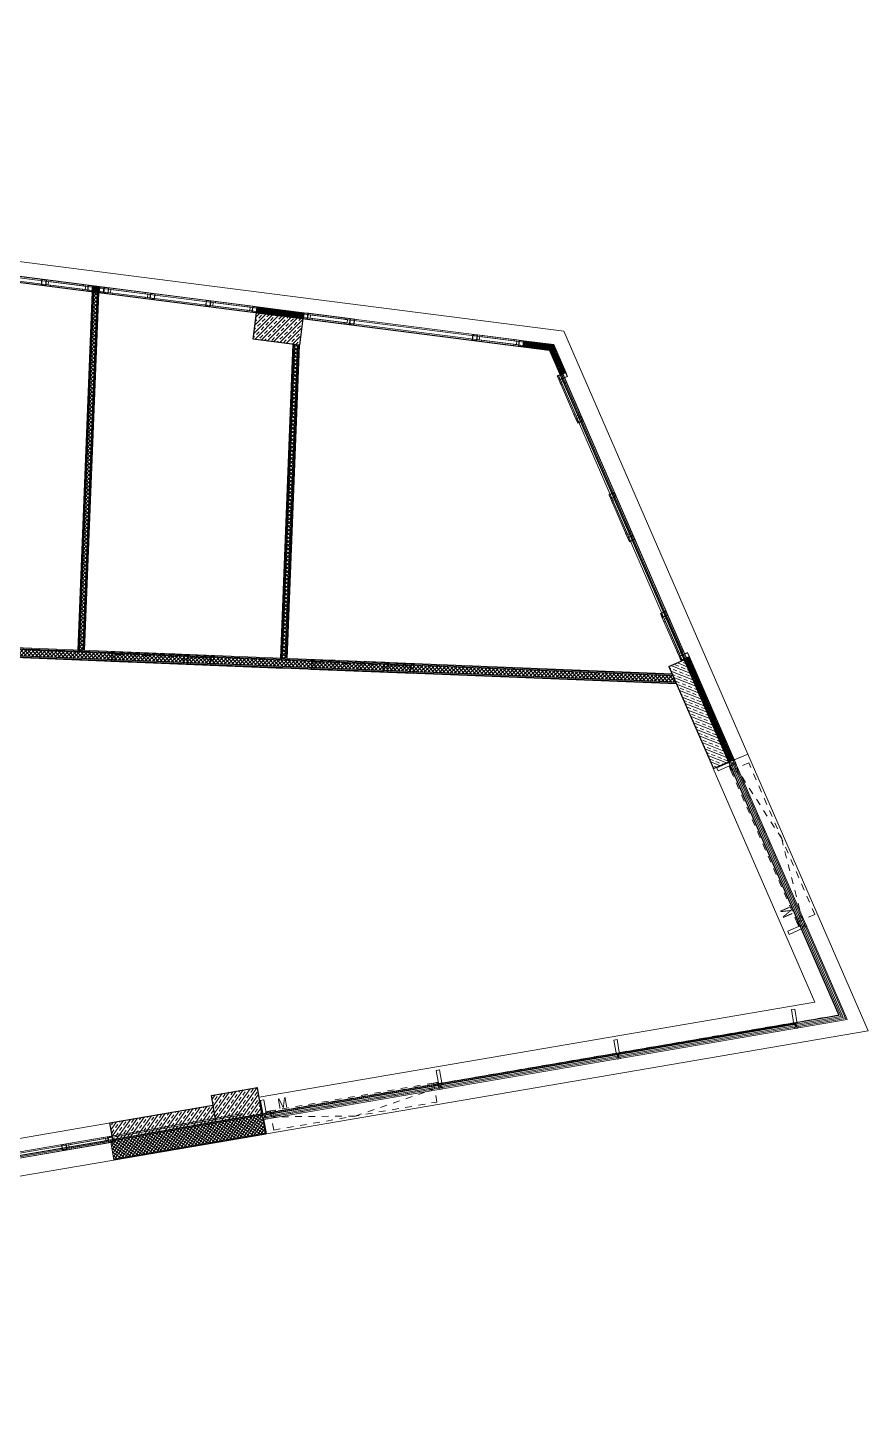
# Model space of a CAD drawing. Header units: metres. Extents: x 66528 to 66676, y 35171 to 35248.
# Drawn here: x 66663.52 to 66676.11, y 35226.92 to 35247.73 of the extents above; entities that cross this region are included whole.
import ezdxf

# ---------------------------------------------------------------- set-up
doc = ezdxf.new("R2010")
doc.units = ezdxf.units.M
doc.header["$LTSCALE"] = 0.00254
doc.linetypes.add('Ohne Titel-22', pattern=[0.78736, 0.39368, -0.39368])
doc.linetypes.add('Ohne Titel-26', pattern=[0.629921, 0.314961, -0.314961])
for name, color, linetype, lineweight in [('AUSBAU - Darstellungen - Akustik', 7, 'Continuous', 13), ('AUSBAU - Darstellungen - Dämmung', 250, 'Continuous', 13), ('AUSBAU - Darstellungen - Fassade', 7, 'Continuous', 13), ('AUSBAU - Darstellungen - Trockenbau', 7, 'Continuous', 13), ('AUSBAU - Objekte - Türen', 7, 'Continuous', 13), ('ROHBAU - Darstellungen - Ansichtslinien', 7, 'Continuous', 13), ('ROHBAU - Darstellungen - Decken', 150, 'Continuous', 25), ('ROHBAU - Darstellungen - Wände', 7, 'Continuous', 25)]:
    doc.layers.add(name, color=color, linetype=linetype, lineweight=lineweight)
doc.styles.add('Arial Narrow', font='ARIALN.TTF')

# ---------------------------------------------------------------- blocks, each defined once
blk = doc.blocks.new('Gruppe-159-1')
at = {"layer": 'AUSBAU - Darstellungen - Fassade', "linetype": 'Ohne Titel-22', "flags": 128}
for points in [[(-2.645, 0.105), (-2.575, 0.105), (-2.575, 0.015), (-2.645, 0.015)], [(-2.64, 0.1), (-2.58, 0.1), (-2.58, 0.02), (-2.64, 0.02)]]:
    blk.add_lwpolyline(points, close=True, dxfattribs=at)
blk = doc.blocks.new('Gruppe-160-1')
at = {"layer": 'AUSBAU - Darstellungen - Fassade', "linetype": 'Ohne Titel-22', "flags": 128}
for points in [[(-0.095, 0.105), (-0.025, 0.105), (-0.025, 0.015), (-0.095, 0.015)], [(-0.09, 0.1), (-0.03, 0.1), (-0.03, 0.02), (-0.09, 0.02)]]:
    blk.add_lwpolyline(points, close=True, dxfattribs=at)
blk = doc.blocks.new('Symbol-94 (2D)')
at = {"layer": 'AUSBAU - Darstellungen - Fassade', "flags": 128}
for points in [[(-0.025, 0.005), (0.025, 0.005), (0.025, -0.015), (-0.025, -0.015)], [(0.025, -0.285), (-0.025, -0.285), (-0.025, -0.059), (0.025, -0.059)], [(-0.0075, -0.015), (0.0075, -0.015), (0.0075, -0.059), (-0.0075, -0.059)]]:
    blk.add_lwpolyline(points, close=True, dxfattribs=at)
blk = doc.blocks.new('Symbol-16 (2D)')
at = {"layer": 'AUSBAU - Darstellungen - Fassade', "linetype": 'Ohne Titel-22'}
for p, q in [((-2.575, 0.105), (-1.945, 0.105)), ((-2.575, 0.015), (-1.945, 0.015)), ((-1.335, -0.185), (-2.575, 0.015)), ((-2.575, -0.185), (-2.575, 0.015)), ((-1.335, -0.185), (-0.095, 0.015)), ((-0.095, -0.185), (-2.575, -0.185))]:
    blk.add_line(p, q, dxfattribs=at)
at = {"layer": 'AUSBAU - Darstellungen - Fassade', "color": 253, "linetype": 'Ohne Titel-22'}
blk.add_line((-0.095, -0.185), (-0.095, 0.015), dxfattribs=at)
at = {"layer": 'AUSBAU - Darstellungen - Fassade', "linetype": 'Ohne Titel-22', "flags": 128}
for points in [[(-2.575, 0.105), (-0.095, 0.105), (-0.095, 0.015), (-2.575, 0.015)], [(-2.505, 0.085), (-2.505, 0.105), (-2.575, 0.105), (-2.575, 0.015), (-2.505, 0.015), (-2.505, 0.035), (-2.54, 0.035), (-2.54, 0.085)], [(-2.54, 0.085), (-0.13, 0.085), (-0.13, 0.035), (-2.54, 0.035)], [(-0.165, 0.085), (-0.165, 0.105), (-0.095, 0.105), (-0.095, 0.015), (-0.165, 0.015), (-0.165, 0.035), (-0.13, 0.035), (-0.13, 0.085)]]:
    blk.add_lwpolyline(points, close=True, dxfattribs=at)
at = {"layer": 'AUSBAU - Darstellungen - Fassade', "color": 7, "rotation": 180.0005833016417}
for p in [(-2.67, 0), (0, 0)]:
    blk.add_blockref('Symbol-94 (2D)', p, dxfattribs=at)
at = {"layer": 'AUSBAU - Darstellungen - Fassade'}
for name in ['Gruppe-159-1', 'Gruppe-160-1']:
    blk.add_blockref(name, (0, 0), dxfattribs=at)
at = {"layer": 'AUSBAU - Darstellungen - Fassade', "color": 92, "insert": (-0.366, 0.268), "char_height": 0.152, "attachment_point": 1, "rotation": 360, "line_spacing_factor": 0.964556, "style": 'Arial Narrow'}
blk.add_mtext('M', dxfattribs=at)
blk = doc.blocks.new('Symbol-81')
at = {"layer": 'AUSBAU - Darstellungen - Fassade', "linetype": 'Continuous', "flags": 128}
for points in [[(0, 0), (0.07, 0), (0.07, -0.09), (0, -0.09)], [(0.005, -0.005), (0.065, -0.005), (0.065, -0.085), (0.005, -0.085)]]:
    blk.add_lwpolyline(points, close=True, dxfattribs=at)
blk = doc.blocks.new('Wandanschluß_CW50_gerade (2D)')
at = {"layer": 'AUSBAU - Darstellungen - Fassade', "linetype": 'Continuous', "lineweight": 5}
h = blk.add_hatch(dxfattribs=at)
h.set_pattern_fill('DÄMMUNG GRAU-2', color=8, style=0, pattern_type=2)
h.set_pattern_definition([(45, (0, 0), (0.0099219, -0.0088194), [])])
h.paths.add_polyline_path([(-0.05, 0.005), (-0.05, 0.085), (0.05, 0.085), (0.05, 0.005)])
h = blk.add_hatch(dxfattribs=at)
h.set_pattern_fill('DÄMMUNG GRAU-2-1', color=251, style=0, pattern_type=2)
h.set_pattern_definition([(-45, (0.035355, -0.035355), (-0.008897, -0.0109467), [])])
h.paths.add_polyline_path([(-0.05, 0.005), (-0.05, 0.085), (0.05, 0.085), (0.05, 0.005)])
at = {"layer": 'AUSBAU - Darstellungen - Fassade'}
for p, q in [((-0.05, 0.085), (0.05, 0.085)), ((-0.05, 0.005), (-0.05, 0.085)), ((-0.05, 0.005), (0.05, 0.005)), ((0.05, 0.005), (0.05, 0.085))]:
    blk.add_line(p, q, dxfattribs=at)
at = {"layer": 'AUSBAU - Darstellungen - Fassade', "flags": 128}
for points in [[(-0.05, 0.09), (0.05, 0.09), (0.05, 0.085), (-0.05, 0.085)], [(-0.05, 0.005), (0.05, 0.005), (0.05, 0), (-0.05, 0)]]:
    blk.add_lwpolyline(points, close=True, dxfattribs=at)
at = {"layer": 'AUSBAU - Darstellungen - Fassade', "color": 7}
for p in [(-0.12, 0.09), (0.05, 0.09)]:
    blk.add_blockref('Symbol-81', p, dxfattribs=at)
blk = doc.blocks.new('Symbol-9')
at = {"layer": 'AUSBAU - Darstellungen - Fassade', "color": 7}
blk.add_blockref('Symbol-81', (0, 0), dxfattribs=at)
blk = doc.blocks.new('Anschluß_Paneel_3 (2D)')
at = {"layer": 'AUSBAU - Darstellungen - Dämmung', "linetype": 'Continuous', "lineweight": 5}
h = blk.add_hatch(dxfattribs=at)
h.set_pattern_fill('DÄMMUNG ROT_NICHTBRENNBAR', color=41, angle=180, style=0, pattern_type=2)
h.set_pattern_definition([(225, (0, 0), (-0.053033, 0.053033), [])])
h.paths.add_polyline_path([(0.77, 0), (0.77, -0.09), (0.07, -0.09), (0.07, 0)])
h = blk.add_hatch(dxfattribs=at)
h.set_pattern_fill('DÄMMUNG GRAU-2', color=8, angle=180, style=0, pattern_type=2)
h.set_pattern_definition([(225, (0, 0), (-0.00992187, 0.00881944), [])])
h.paths.add_polyline_path([(0.77, -0.085), (0.77, -0.005), (0.07, -0.005), (0.07, -0.085)])
h = blk.add_hatch(dxfattribs=at)
h.set_pattern_fill('DÄMMUNG GRAU-2-1', color=251, angle=180, style=0, pattern_type=2)
h.set_pattern_definition([(135, (-0.035355, 0.035355), (0.008897, 0.01094674), [])])
h.paths.add_polyline_path([(0.77, -0.085), (0.77, -0.005), (0.07, -0.005), (0.07, -0.085)])
at = {"layer": 'AUSBAU - Darstellungen - Dämmung'}
for p, q in [((0.07, 0), (0.07, -0.09)), ((0.77, 0), (0.07, 0)), ((0.77, -0.09), (0.07, -0.09)), ((0.77, 0), (0.77, -0.09))]:
    blk.add_line(p, q, dxfattribs=at)
at = {"layer": 'AUSBAU - Darstellungen - Dämmung', "color": 178, "linetype": 'Continuous', "lineweight": 5}
for p, q in [((0.77, -0.005), (0.07, -0.005)), ((0.77, -0.005), (0.07, -0.005)), ((0.77, -0.085), (0.07, -0.085)), ((0.77, -0.085), (0.07, -0.085))]:
    blk.add_line(p, q, dxfattribs=at)
at = {"layer": 'AUSBAU - Darstellungen - Fassade', "flags": 128}
for points in [[(0.84, -0.09), (0.77, -0.09), (0.77, 0), (0.84, 0)], [(0.07, -0.09), (0, -0.09), (0, 0), (0.07, 0)], [(0.065, -0.085), (0.005, -0.085), (0.005, -0.005), (0.065, -0.005)], [(0.835, -0.085), (0.775, -0.085), (0.775, -0.005), (0.835, -0.005)]]:
    blk.add_lwpolyline(points, close=True, dxfattribs=at)
blk = doc.blocks.new('BTN_fenster_hoch_OG4_gr')
at = {"layer": 'AUSBAU - Darstellungen - Fassade'}
for p, q in [((-0.7, 0.4), (-0.07, 0.4)), ((-0.7, 0.31), (-0.07, 0.31))]:
    blk.add_line(p, q, dxfattribs=at)
at = {"layer": 'AUSBAU - Darstellungen - Fassade', "flags": 128}
for points in [[(-0.7, 0.4), (-0.07, 0.4), (-0.07, 0.31), (-0.7, 0.31)], [(-0.63, 0.38), (-0.63, 0.4), (-0.7, 0.4), (-0.7, 0.31), (-0.63, 0.31), (-0.63, 0.33), (-0.665, 0.33), (-0.665, 0.38)], [(-0.665, 0.38), (-0.105, 0.38), (-0.105, 0.33), (-0.665, 0.33)], [(-0.14, 0.38), (-0.14, 0.4), (-0.07, 0.4), (-0.07, 0.31), (-0.14, 0.31), (-0.14, 0.33), (-0.105, 0.33), (-0.105, 0.38)]]:
    blk.add_lwpolyline(points, close=True, dxfattribs=at)
at = {"layer": 'AUSBAU - Darstellungen - Fassade', "color": 7, "rotation": 359.9999999965611}
for p in [(-0.77, 0.4), (-0.07, 0.4)]:
    blk.add_blockref('Symbol-81', p, dxfattribs=at)
blk = doc.blocks.new('BTN_fenster_hoch_OG4_gr_mot')
at = {"layer": 'AUSBAU - Darstellungen - Fassade'}
for p, q in [((-0.7, 0.4), (-0.07, 0.4)), ((-0.7, 0.31), (-0.07, 0.31))]:
    blk.add_line(p, q, dxfattribs=at)
at = {"layer": 'AUSBAU - Darstellungen - Fassade', "flags": 128}
for points in [[(-0.7, 0.4), (-0.07, 0.4), (-0.07, 0.31), (-0.7, 0.31)], [(-0.63, 0.38), (-0.63, 0.4), (-0.7, 0.4), (-0.7, 0.31), (-0.63, 0.31), (-0.63, 0.33), (-0.665, 0.33), (-0.665, 0.38)], [(-0.665, 0.38), (-0.105, 0.38), (-0.105, 0.33), (-0.665, 0.33)], [(-0.14, 0.38), (-0.14, 0.4), (-0.07, 0.4), (-0.07, 0.31), (-0.14, 0.31), (-0.14, 0.33), (-0.105, 0.33), (-0.105, 0.38)]]:
    blk.add_lwpolyline(points, close=True, dxfattribs=at)
at = {"layer": 'AUSBAU - Darstellungen - Fassade', "color": 7, "rotation": 359.9999999965611}
for p in [(-0.77, 0.4), (-0.07, 0.4)]:
    blk.add_blockref('Symbol-81', p, dxfattribs=at)
blk = doc.blocks.new('Tür_TB_155cm_15cm_ST')
at = {"layer": 'AUSBAU - Objekte - Türen', "lineweight": 18}
for p, q in [((0, 0.075), (0, 0.062)), ((0.015, 0.062), (0, 0.062)), ((1.535, 0.062), (1.55, 0.062)), ((1.55, 0.075), (1.55, 0.062)), ((1.55, 0.062), (1.55, 0.075)), ((0, -0.062), (0.015, -0.062)), ((0, -0.062), (0, -0.075)), ((1.55, -0.062), (1.535, -0.062)), ((1.55, -0.062), (1.55, -0.075))]:
    blk.add_line(p, q, dxfattribs=at)
at = {"layer": 'AUSBAU - Objekte - Türen', "color": 255, "flags": 128}
blk.add_lwpolyline([(0, -0.062), (0.015, -0.062), (0.015, 0.062), (0, 0.062), (0, 0.075), (1.55, 0.075), (1.55, 0.062), (1.535, 0.062), (1.535, -0.062), (1.55, -0.062), (1.55, -0.075), (0.445, -0.075), (0.406, -0.075), (0, -0.075)], close=True, dxfattribs=at)
at = {"layer": 'AUSBAU - Objekte - Türen', "lineweight": 18, "flags": 128}
for points in [[(0.015, 0.075), (0.06, 0.075), (0.06, -0.035), (0.045, -0.035), (0.045, -0.075), (0.015, -0.075)], [(0.46, 0.075), (0.46, -0.035), (0.445, -0.035), (0.445, -0.075), (0.421, -0.075), (0.4, -0.075), (0.4, 0.075)], [(1.535, 0.075), (1.49, 0.075), (1.49, -0.035), (1.505, -0.035), (1.505, -0.075), (1.535, -0.075)]]:
    blk.add_lwpolyline(points, close=True, dxfattribs=at)
at = {"layer": 'AUSBAU - Objekte - Türen', "lineweight": 5, "flags": 128}
blk.add_lwpolyline([(0.045, -0.075), (0.4, -0.075), (0.4, -0.035), (0.045, -0.035)], close=True, dxfattribs=at)
at = {"layer": 'AUSBAU - Objekte - Türen', "color": 9, "linetype": 'Ohne Titel-26', "lineweight": 5, "flags": 128}
blk.add_lwpolyline([(0.46, -0.035), (0.46, -0.035), (0.445, -0.035), (0.445, -0.075), (1.505, -0.075), (1.505, -0.055), (1.49, -0.055), (1.49, -0.035)], close=True, dxfattribs=at)
blk = doc.blocks.new('Anschluss_Fassade')
at = {"layer": 'AUSBAU - Darstellungen - Fassade', "linetype": 'Continuous', "flags": 128}
for points in [[(0, 0.14), (0.07, 0.14), (0.07, 0), (0, 0)], [(0.005, 0.135), (0.065, 0.135), (0.065, 0.005), (0.005, 0.005)]]:
    blk.add_lwpolyline(points, close=True, dxfattribs=at)

msp = doc.modelspace()

# ---------------------------------------------------------------- hatches: boundary and pattern name
at = {"layer": 'AUSBAU - Darstellungen - Dämmung', "linetype": 'Continuous', "lineweight": 5}
h = msp.add_hatch(dxfattribs=at)
h.set_pattern_fill('DÄMMUNG ROT_NICHTBRENNBAR', color=41, angle=-7.279, style=0, pattern_type=2)
h.set_pattern_definition([(37.721, (0, 0), (0.04588627482, -0.05932495076), [])])
h.paths.add_polyline_path([(66670.937, 35242.945), (66670.948, 35243.034), (66671.396, 35242.977), (66671.334, 35242.894)])
h = msp.add_hatch(dxfattribs=at)
h.set_pattern_fill('DÄMMUNG GRAU-2', color=8, angle=-7.279, style=0, pattern_type=2)
h.set_pattern_definition([(37.720999997, (0, 0), (0.0087244812014, -0.0100054800789), [])])
h.paths.add_polyline_path([(66670.948, 35243.029), (66670.938, 35242.95), (66671.337, 35242.899), (66671.392, 35242.972)])
h = msp.add_hatch(dxfattribs=at)
h.set_pattern_fill('DÄMMUNG GRAU-2-1', color=251, angle=-7.279, style=0, pattern_type=2)
h.set_pattern_definition([(-52.279000003, (0.030591, -0.03955), (-0.0102122683007, -0.0097312639032), [])])
h.paths.add_polyline_path([(66670.948, 35243.029), (66670.938, 35242.95), (66671.337, 35242.899), (66671.392, 35242.972)])
h = msp.add_hatch(dxfattribs=at)
h.set_pattern_fill('DÄMMUNG ROT_NICHTBRENNBAR', color=41, angle=-66.5049, style=0, pattern_type=2)
h.set_pattern_definition([(-21.5049, (0, 0), (-0.02749355968, -0.06977896657), [])])
h.paths.add_polyline_path([(66671.334, 35242.894), (66671.396, 35242.977), (66671.576, 35242.563), (66671.493, 35242.527)])
h = msp.add_hatch(dxfattribs=at)
h.set_pattern_fill('DÄMMUNG GRAU-2', color=8, angle=-66.5049, style=0, pattern_type=2)
h.set_pattern_definition([(-21.5049, (0, 0), (-0.0041327008549, -0.0126153472995), [])])
h.paths.add_polyline_path([(66671.392, 35242.972), (66671.337, 35242.899), (66671.498, 35242.529), (66671.571, 35242.561)])
h = msp.add_hatch(dxfattribs=at)
h.set_pattern_fill('DÄMMUNG GRAU-2-1', color=251, angle=-66.5049, style=0, pattern_type=2)
h.set_pattern_definition([(-111.5049, (-0.018329, -0.04652), (-0.013586170341, 0.0037952465622), [])])
h.paths.add_polyline_path([(66671.392, 35242.972), (66671.337, 35242.899), (66671.498, 35242.529), (66671.571, 35242.561)])
h = msp.add_hatch(dxfattribs=at)
h.set_pattern_fill('DÄMMUNG GRAU', color=251, angle=9.7207, style=0, pattern_type=2)
h.set_pattern_definition([(54.7207, (0, 0), (0.030545828836, -0.021611088503), []), (-35.2793, (0.086397, -0.061125), (-0.021461224295, -0.030651857344), [])])
h.paths.add_polyline_path([(66664.754, 35231.06), (66664.805, 35230.765), (66667.082, 35231.155), (66667.031, 35231.45)])
at = {"layer": 'AUSBAU - Darstellungen - Fassade', "linetype": 'Continuous', "lineweight": 5}
h = msp.add_hatch(dxfattribs=at)
h.set_pattern_fill('DÄMMUNG GRAU-2', color=8, angle=-66.5049, style=0, pattern_type=2)
h.set_pattern_definition([(-21.5049, (0, 0), (-0.0041327008548, -0.0126153472995), [])])
h.paths.add_polyline_path([(66673.425, 35238.296), (66673.352, 35238.264), (66674.02, 35236.726), (66674.094, 35236.758)])
h = msp.add_hatch(dxfattribs=at)
h.set_pattern_fill('DÄMMUNG GRAU-2-1', color=251, angle=-66.5049, style=0, pattern_type=2)
h.set_pattern_definition([(-111.5049, (-0.018329, -0.04652), (-0.013586170341, 0.003795246562), [])])
h.paths.add_polyline_path([(66673.425, 35238.296), (66673.352, 35238.264), (66674.02, 35236.726), (66674.094, 35236.758)])
at = {"layer": 'AUSBAU - Darstellungen - Trockenbau', "linetype": 'Continuous', "lineweight": 5}
h = msp.add_hatch(dxfattribs=at)
h.set_pattern_fill('MF_IN WAND', color=253, angle=-92.2793, style=0, pattern_type=2)
h.set_pattern_definition([(-47.279275415, (-32145.1453, 67925.463484), (-0.029386769937, -0.027137018124), []), (-137.279275415, (-32145.300807, 67925.319884), (-0.027280865988, 0.02925327932), [])])
h.paths.add_polyline_path([(66664.553, 35243.76), (66664.503, 35243.766), (66664.29, 35238.397), (66664.34, 35238.395)])
h = msp.add_hatch(dxfattribs=at)
h.set_pattern_fill('MF_IN WAND', color=253, angle=-92.2793, style=0, pattern_type=2)
h.set_pattern_definition([(-47.279275415, (-32145.145302, 67925.463484), (-0.029386769937, -0.027137018124), []), (-137.279275415, (-32145.300807, 67925.319884), (-0.027280865988, 0.02925327932), [])])
h.paths.add_polyline_path([(66667.562, 35242.972), (66667.512, 35242.979), (66667.325, 35238.277), (66667.375, 35238.275)])
h = msp.add_hatch(dxfattribs=at)
h.set_pattern_fill('MF_IN WAND', color=253, angle=-2.2793, style=0, pattern_type=2)
h.set_pattern_definition([(42.720724585, (-67925.463484, -32145.1453), (0.027137018124, -0.029386769937), []), (-47.279275415, (-67925.319884, -32145.300807), (-0.02925327932, -0.027280865988), [])])
h.paths.add_polyline_path([(66652.423, 35238.845), (66652.419, 35238.745), (66673.225, 35237.917), (66673.18, 35238.018)])
at = {"layer": 'ROHBAU - Darstellungen - Wände', "linetype": 'Continuous', "lineweight": 5}
h = msp.add_hatch(dxfattribs=at)
h.set_pattern_fill('STAHLBETON 1_5MM', style=0, pattern_type=2)
h.set_pattern_definition([(45, (0, 0), (0.05303300859, -0.05303300859), []), (45, (0.028285, -0.028285), (0.05303300859, -0.05303300859), [0.06, -0.04])])
h.paths.add_polyline_path([(66666.943, 35243.455), (66667.638, 35243.366), (66667.587, 35242.969), (66666.893, 35243.058)])
h = msp.add_hatch(dxfattribs=at)
h.set_pattern_fill('STAHLBETON 1_5MM', angle=-66.5049, style=0, pattern_type=2)
h.set_pattern_definition([(-21.5049, (0, 0), (-0.02749355968, -0.06977896657), []), (-21.5049, (-0.014664, -0.03722), (-0.02749355968, -0.06977896657), [0.06, -0.04])])
h.paths.add_polyline_path([(66673.122, 35238.153), (66673.351, 35238.253), (66674.016, 35236.724), (66673.787, 35236.624)])
h = msp.add_hatch(dxfattribs=at)
h.set_pattern_fill('STAHLBETON 1_5MM', angle=9.7207, style=0, pattern_type=2)
h.set_pattern_definition([(54.72072459, (0, 0), (0.061225991616, -0.04331717847), []), (54.72072459, (0.032655, -0.0231), (0.061225991616, -0.04331717847), [0.06, -0.04])])
h.paths.add_polyline_path([(66666.334, 35231.331), (66666.266, 35231.725), (66666.956, 35231.843), (66667.024, 35231.449)])
h = msp.add_hatch(dxfattribs=at)
h.set_pattern_fill('STAHLBETON 1_5MM', angle=9.7207, style=0, pattern_type=2)
h.set_pattern_definition([(54.72072459, (0, 0), (0.061225991615, -0.04331717847), []), (54.72072459, (0.032655, -0.0231), (0.061225991615, -0.04331717847), [0.06, -0.04])])
h.paths.add_polyline_path([(66664.789, 35231.066), (66664.746, 35231.313), (66666.291, 35231.577), (66666.334, 35231.331)])

# ---------------------------------------------------------------- linework, layer by layer
at = {"layer": 'AUSBAU - Darstellungen - Akustik'}
msp.add_line((66667.355, 35238.125), (66652.418, 35238.72), dxfattribs=at)
at = {"layer": 'AUSBAU - Darstellungen - Dämmung'}
for p, q in [((66670.937, 35242.945), (66670.948, 35243.034)), ((66670.948, 35243.034), (66671.396, 35242.977)), ((66671.396, 35242.977), (66671.576, 35242.563)), ((66670.937, 35242.945), (66671.334, 35242.894)), ((66671.334, 35242.894), (66671.493, 35242.527)), ((66671.493, 35242.527), (66671.576, 35242.563))]:
    msp.add_line(p, q, dxfattribs=at)
at = {"layer": 'AUSBAU - Darstellungen - Dämmung', "color": 178, "linetype": 'Continuous', "lineweight": 5}
for p, q in [((66670.948, 35243.029), (66671.392, 35242.972)), ((66670.948, 35243.029), (66671.392, 35242.972)), ((66670.938, 35242.95), (66671.337, 35242.899)), ((66670.938, 35242.95), (66671.337, 35242.899)), ((66671.337, 35242.899), (66671.498, 35242.529)), ((66671.337, 35242.899), (66671.498, 35242.529)), ((66671.392, 35242.972), (66671.571, 35242.561)), ((66671.392, 35242.972), (66671.571, 35242.561))]:
    msp.add_line(p, q, dxfattribs=at)
at = {"layer": 'AUSBAU - Darstellungen - Dämmung', "color": 7, "linetype": 'Continuous', "lineweight": 13}
for p, q in [((66664.754, 35231.06), (66667.031, 35231.45)), ((66667.083, 35231.145), (66667.031, 35231.45)), ((66664.805, 35230.765), (66667.082, 35231.155)), ((66664.805, 35230.765), (66667.082, 35231.155)), ((66664.806, 35230.755), (66667.083, 35231.145)), ((66664.806, 35230.755), (66664.754, 35231.06))]:
    msp.add_line(p, q, dxfattribs=at)
at = {"layer": 'AUSBAU - Darstellungen - Fassade'}
for p, q in [((66671.334, 35242.894), (66633.506, 35247.726)), ((66670.939, 35242.965), (66652.68, 35245.297)), ((66670.946, 35243.014), (66652.682, 35245.347)), ((66666.955, 35243.544), (66652.683, 35245.367)), ((66670.948, 35243.034), (66666.949, 35243.545)), ((66673.964, 35236.844), (66671.334, 35242.894)), ((66673.428, 35238.178), (66671.53, 35242.543)), ((66673.347, 35238.262), (66673.43, 35238.298)), ((66673.347, 35238.262), (66674.016, 35236.724)), ((66673.43, 35238.298), (66674.098, 35236.76)), ((66674.016, 35236.724), (66674.098, 35236.76)), ((66675.702, 35232.909), (66674.065, 35236.677)), ((66675.734, 35232.893), (66674.078, 35236.702)), ((66675.765, 35232.876), (66674.105, 35236.695)), ((66675.029, 35232.8), (66650.413, 35228.583)), ((66675.734, 35232.893), (66667.076, 35231.409)), ((66675.702, 35232.909), (66667.09, 35231.434)), ((66675.765, 35232.876), (66667.097, 35231.391)), ((66664.795, 35231.027), (66650.441, 35228.568))]:
    msp.add_line(p, q, dxfattribs=at)
at = {"layer": 'AUSBAU - Darstellungen - Fassade', "linetype": 'Continuous'}
for p, q in [((66671.548, 35243.179), (66649.134, 35246.042)), ((66671.338, 35242.984), (66649.106, 35245.824)), ((66671.338, 35242.984), (66674.055, 35236.733)), ((66671.548, 35243.179), (66674.303, 35236.841)), ((66671.466, 35242.515), (66673.32, 35238.25)), ((66671.511, 35242.535), (66673.366, 35238.27)), ((66674.055, 35236.733), (66674.303, 35236.841)), ((66674.101, 35236.753), (66674.303, 35236.841)), ((66674.101, 35236.753), (66675.794, 35232.86)), ((66674.303, 35236.841), (66676.107, 35232.691)), ((66667.054, 35231.363), (66675.794, 35232.86)), ((66667.091, 35231.146), (66676.107, 35232.691)), ((66637.829, 35226.479), (66666.741, 35231.431)), ((66658.178, 35229.985), (66666.737, 35231.451)), ((66667.091, 35231.146), (66667.054, 35231.363)), ((66649.763, 35228.452), (66664.761, 35231.021)), ((66649.752, 35228.176), (66664.806, 35230.755))]:
    msp.add_line(p, q, dxfattribs=at)
at = {"layer": 'AUSBAU - Darstellungen - Fassade', "color": 178, "linetype": 'Continuous', "lineweight": 5}
for p, q in [((66673.352, 35238.264), (66674.02, 35236.726)), ((66673.352, 35238.264), (66674.02, 35236.726)), ((66673.425, 35238.296), (66674.094, 35236.758)), ((66673.425, 35238.296), (66674.094, 35236.758))]:
    msp.add_line(p, q, dxfattribs=at)
at = {"layer": 'AUSBAU - Darstellungen - Trockenbau', "color": 7, "linetype": 'Continuous', "lineweight": 13}
for p, q in [((66664.479, 35243.77), (66664.265, 35238.398)), ((66664.578, 35243.757), (66664.365, 35238.394)), ((66664.479, 35243.77), (66664.578, 35243.757)), ((66667.488, 35242.982), (66667.3, 35238.278)), ((66667.488, 35242.982), (66667.587, 35242.969)), ((66667.587, 35242.969), (66667.4, 35238.274)), ((66652.424, 35238.87), (66673.169, 35238.044)), ((66652.418, 35238.72), (66673.236, 35237.891)), ((66664.265, 35238.398), (66664.365, 35238.394)), ((66667.3, 35238.278), (66667.4, 35238.274)), ((66673.236, 35237.891), (66673.169, 35238.044))]:
    msp.add_line(p, q, dxfattribs=at)
at = {"layer": 'AUSBAU - Darstellungen - Trockenbau', "color": 7, "linetype": 'Continuous', "lineweight": 5}
for p, q in [((66664.491, 35243.768), (66664.277, 35238.398)), ((66664.491, 35243.768), (66664.277, 35238.398)), ((66664.503, 35243.766), (66664.29, 35238.397)), ((66664.503, 35243.766), (66664.29, 35238.397)), ((66664.553, 35243.76), (66664.34, 35238.395)), ((66664.553, 35243.76), (66664.34, 35238.395)), ((66664.566, 35243.759), (66664.352, 35238.395)), ((66664.566, 35243.759), (66664.352, 35238.395)), ((66667.5, 35242.98), (66667.313, 35238.277)), ((66667.5, 35242.98), (66667.313, 35238.277)), ((66667.512, 35242.979), (66667.325, 35238.277)), ((66667.512, 35242.979), (66667.325, 35238.277)), ((66667.562, 35242.972), (66667.375, 35238.275)), ((66667.562, 35242.972), (66667.375, 35238.275)), ((66667.575, 35242.971), (66667.388, 35238.274)), ((66667.575, 35242.971), (66667.388, 35238.274)), ((66652.423, 35238.845), (66673.18, 35238.018)), ((66652.423, 35238.845), (66673.18, 35238.018)), ((66652.424, 35238.857), (66673.175, 35238.031)), ((66652.424, 35238.857), (66673.175, 35238.031)), ((66652.419, 35238.745), (66673.225, 35237.917)), ((66652.419, 35238.745), (66673.225, 35237.917)), ((66652.419, 35238.732), (66673.23, 35237.904)), ((66652.419, 35238.732), (66673.23, 35237.904))]:
    msp.add_line(p, q, dxfattribs=at)
at = {"layer": 'ROHBAU - Darstellungen - Ansichtslinien'}
for p, q in [((66675.309, 35233.122), (66673.786, 35236.625)), ((66666.981, 35231.696), (66675.309, 35233.122)), ((66658.186, 35230.189), (66666.291, 35231.577))]:
    msp.add_line(p, q, dxfattribs=at)
at = {"layer": 'ROHBAU - Darstellungen - Ansichtslinien', "linetype": 'Ohne Titel-22'}
msp.add_line((66667.07, 35231.457), (66675.665, 35232.929), dxfattribs=at)
at = {"layer": 'ROHBAU - Darstellungen - Decken'}
for p, q in [((66649.095, 35245.735), (66671.334, 35242.894)), ((66638.02, 35226.481), (66675.665, 35232.929))]:
    msp.add_line(p, q, dxfattribs=at)
at = {"layer": 'ROHBAU - Darstellungen - Decken', "linetype": 'Continuous'}
msp.add_line((66671.334, 35242.894), (66675.665, 35232.929), dxfattribs=at)
at = {"layer": 'ROHBAU - Darstellungen - Wände', "linetype": 'Continuous'}
for p, q in [((66673.122, 35238.153), (66673.351, 35238.253)), ((66673.351, 35238.253), (66674.016, 35236.724)), ((66673.122, 35238.153), (66673.787, 35236.624)), ((66673.787, 35236.624), (66674.016, 35236.724))]:
    msp.add_line(p, q, dxfattribs=at)
at = {"layer": 'ROHBAU - Darstellungen - Wände'}
for p, q in [((66666.266, 35231.725), (66666.956, 35231.843)), ((66667.024, 35231.449), (66666.956, 35231.843)), ((66664.746, 35231.313), (66666.291, 35231.577)), ((66666.334, 35231.331), (66666.266, 35231.725)), ((66666.334, 35231.331), (66666.291, 35231.577)), ((66664.789, 35231.066), (66666.334, 35231.331)), ((66666.334, 35231.331), (66667.024, 35231.449)), ((66664.789, 35231.066), (66664.746, 35231.313))]:
    msp.add_line(p, q, dxfattribs=at)
at = {"layer": 'ROHBAU - Darstellungen - Wände', "flags": 128}
msp.add_lwpolyline([(66666.943, 35243.455), (66667.638, 35243.366), (66667.587, 35242.969), (66666.893, 35243.058)], close=True, dxfattribs=at)

# ---------------------------------------------------------------- block references
at = {"layer": 'AUSBAU - Darstellungen - Fassade', "color": 7, "xscale": -1}
for name, p, rotation in [('BTN_fenster_hoch_OG4_gr', (66664.529, 35244.166), 172.7207396510036), ('BTN_fenster_hoch_OG4_gr', (66666.994, 35243.852), 172.7207396510036), ('BTN_fenster_hoch_OG4_gr', (66672.895, 35240.181), 113.4950999866062), ('BTN_fenster_hoch_OG4_gr_mot', (66673.668, 35238.402), 113.4950628465358), ('Symbol-16 (2D)', (66675.173, 35234.275), 113.4950999999228), ('Symbol-16 (2D)', (66667.075, 35231.372), 9.720500000000042)]:
    msp.add_blockref(name, p, dxfattribs=dict(at, rotation=rotation))
at = {"layer": 'AUSBAU - Darstellungen - Fassade', "rotation": 352.7207}
msp.add_blockref('Wandanschluß_CW50_gerade (2D)', (66664.528, 35243.763), dxfattribs=at)
at = {"layer": 'AUSBAU - Darstellungen - Fassade', "color": 7}
for name, p, rotation in [('BTN_fenster_hoch_OG4_gr_mot', (66664.698, 35244.145), 172.7207396510036), ('Anschluß_Paneel_3 (2D)', (66667.707, 35243.357), 172.721), ('BTN_fenster_hoch_OG4_gr_mot', (66667.689, 35243.763), 172.7207396510036), ('Symbol-9', (66670.937, 35242.945), 172.7207), ('Anschluss_Fassade', (66671.447, 35242.507), 293.4951), ('BTN_fenster_hoch_OG4_gr', (66671.814, 35242.667), 113.4950628463241), ('Anschluss_Fassade', (66673.273, 35238.306), 293.4951), ('Symbol-81', (66674.07, 35236.824), 293.4951), ('Symbol-94 (2D)', (66675.029, 35232.734), 189.7207000000001), ('Symbol-94 (2D)', (66672.368, 35232.278), 189.7207000000001), ('BTN_fenster_hoch_OG4_gr', (66664.848, 35230.721), 9.720713885975306)]:
    msp.add_blockref(name, p, dxfattribs=dict(at, rotation=rotation))
at = {"layer": 'AUSBAU - Darstellungen - Fassade', "xscale": -1, "rotation": 172.7207396490178}
msp.add_blockref('BTN_fenster_hoch_OG4_gr', (66670.988, 35243.341), dxfattribs=at)
at = {"layer": 'AUSBAU - Objekte - Türen', "color": 7, "rotation": 177.7207}
for p in [(66666.31, 35238.242), (66669.308, 35238.123)]:
    msp.add_blockref('Tür_TB_155cm_15cm_ST', p, dxfattribs=at)

doc.saveas('drawing.dxf')
